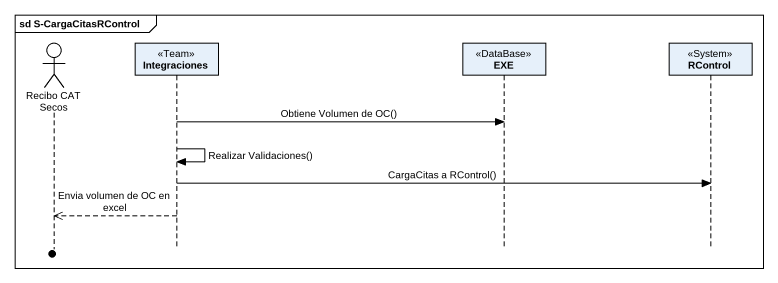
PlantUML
@startuml
mainframe sd S-CargaCitasRControl
hide footbox
actor "Recibo CAT Secos" as Recibo_CAT_Secos
participant Integraciones <<Team>>
participant EXE <<DataBase>>
participant RControl <<System>>

Integraciones -> EXE : Obtiene Volumen de OC()
Integraciones -> Integraciones : Realizar Validaciones()
Integraciones -> RControl : CargaCitas a RControl()
Integraciones -->> Recibo_CAT_Secos : Envia volumen de OC en excel
@enduml
